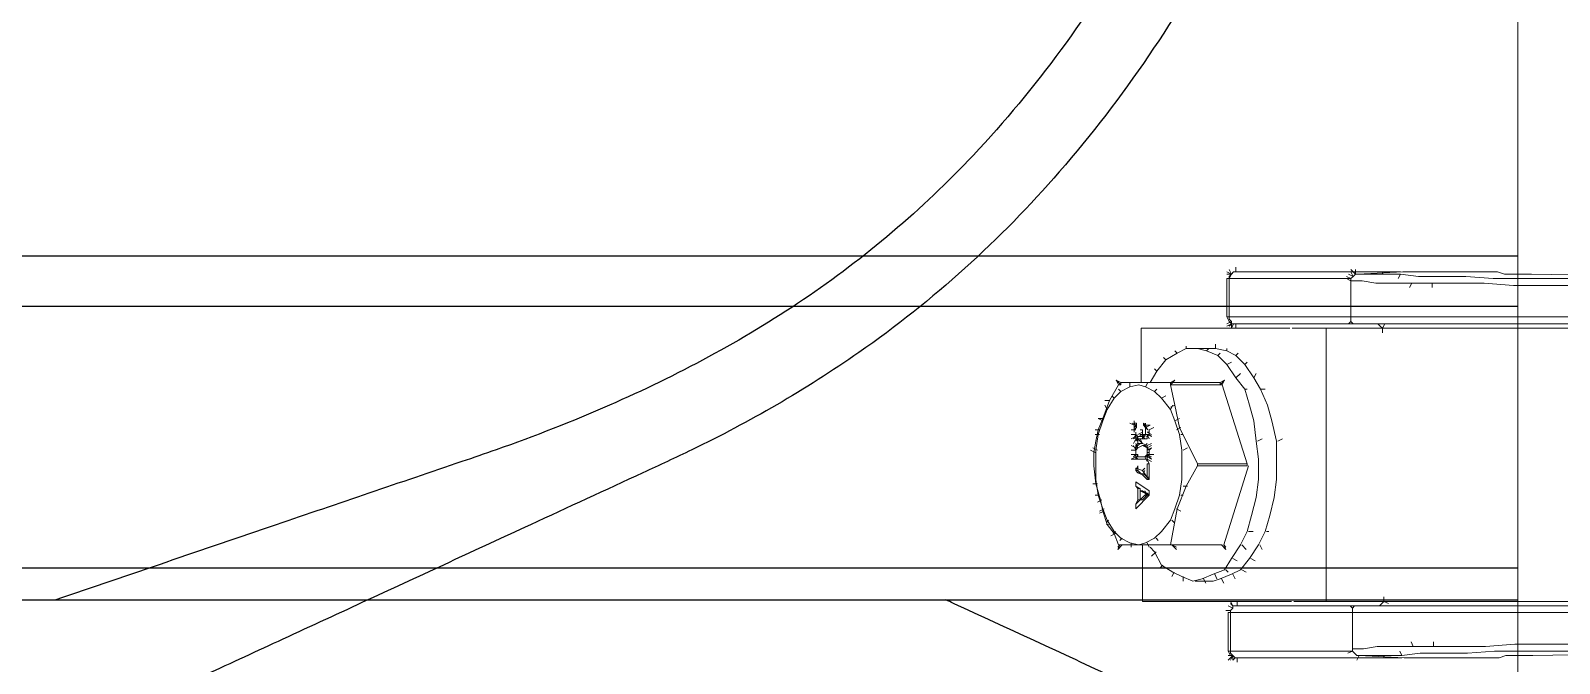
# Model space of a CAD drawing. Header units: feet. Extents: x -21 to 5170, y -254 to 1413.
# Drawn here: x 2321.18 to 2327.95, y 59.72 to 62.53 of the extents above; entities that cross this region are included whole.
import ezdxf
from ezdxf.lldxf.tags import DXFTag

# ---------------------------------------------------------------- set-up
doc = ezdxf.new("R2010")
doc.units = ezdxf.units.FT
doc.header["$MEASUREMENT"] = 0
for name, color, linetype in [('ATI CENTER SUPPORT', 7, 'Continuous'), ('DC FEEEDERS', 1, 'Continuous'), ('PV-AG-DC1', 142, 'DC1')]:
    doc.layers.add(name, color=color, linetype=linetype)
doc.styles.add('NEI-A', font='arial.ttf')
tags = doc.linetypes.add('DC1', pattern='A,0.176989,-0.035266,["DC1",NEI-A,S=0.1,R=0,X=0,Y=-0.05],-0.314734,0.176989', length=0.703978).pattern_tags.tags
tags[6] = DXFTag(74, 10)

msp = doc.modelspace()

# ---------------------------------------------------------------- linework, layer by layer
at = {"layer": 'ATI CENTER SUPPORT', "color": 8, "linetype": 'Continuous', "lineweight": 15}
for p, q in [((2327.77006, 108.06425), (2327.77006, 25.40257)), ((2327.24998, 61.45628, 0.11854), (2326.50998, 61.45628, 0.11854)), ((2326.49998, 61.22628, 0.11854), (2333.68998, 61.22628, 0.11854)), ((2326.76998, 61.20628, 0.11854), (2334.08998, 61.20628, 0.11854)), ((2326.00998, 60.96628, 0.11854), (2326.44998, 60.96628, 0.11854)), ((2326.06998, 60.74628, 0.11854), (2326.06998, 60.79628, 0.11854)), ((2326.11998, 60.73628, 0.11854), (2326.11998, 60.78628, 0.11854)), ((2326.10998, 60.77628, 0.11854), (2326.13998, 60.77628, 0.11854)), ((2326.08629, 60.64628), (2326.05629, 60.64628)), ((2326.12629, 60.68628), (2326.12629, 60.62628)), ((2326.12629, 60.62628), (2326.05629, 60.62628)), ((2326.08629, 60.63628), (2326.12629, 60.63628)), ((2326.10629, 60.44628), (2326.08629, 60.44628)), ((2326.09629, 60.49628), (2326.09629, 60.44628)), ((2326.91998, 59.99628, 0.11854), (2334.08998, 59.99628, 0.11854)), ((2327.03629, 59.77628), (2327.03629, 59.96628))]:
    msp.add_line(p, q, dxfattribs=at)
at = {"layer": 'ATI CENTER SUPPORT', "color": 8, "linetype": 'Continuous', "lineweight": 15, "elevation": 0.11854}
for points in [[(2326.47998, 61.45628), (2326.49998, 61.44628)], [(2326.48998, 61.46628), (2326.49998, 61.44628)], [(2326.50998, 61.45628), (2326.49998, 61.44628), (2326.48998, 61.42628)], [(2326.51998, 61.47628), (2326.51998, 61.45628)], [(2327.04998, 61.44628), (2327.02998, 61.46628)], [(2327.02998, 61.45628), (2327.03998, 61.43628)], [(2327.04998, 61.46628), (2327.04998, 61.44628)], [(2333.68998, 61.45628), (2332.50998, 61.45628), (2332.48998, 61.44628), (2332.35998, 61.44628), (2331.20998, 61.42628), (2328.98998, 61.42628), (2327.82998, 61.44628), (2327.70998, 61.44628), (2327.67998, 61.45628), (2327.25998, 61.45628), (2327.05998, 61.44628)], [(2327.16998, 61.44628), (2327.16998, 61.45628)], [(2326.47998, 61.44628), (2326.49998, 61.44628)], [(2327.03998, 61.43628), (2327.02998, 61.42628), (2326.47998, 61.42628), (2326.47998, 61.25628)], [(2326.49998, 61.44628), (2326.48998, 61.43628)], [(2326.48998, 61.43628), (2326.48998, 61.24628), (2326.49998, 61.23628)], [(2327.02998, 61.42628), (2327.00998, 61.43628)], [(2327.00998, 61.42628), (2327.02998, 61.41628)], [(2327.01998, 61.44628), (2327.03998, 61.43628)], [(2327.02998, 61.42628), (2327.02998, 61.23628), (2327.03998, 61.22628)], [(2327.02998, 61.41628), (2327.07998, 61.41628), (2327.13998, 61.40628), (2327.61998, 61.40628), (2327.74998, 61.39628), (2328.18998, 61.39628), (2328.35998, 61.38628), (2331.83998, 61.38628), (2331.99998, 61.39628), (2332.44998, 61.39628), (2332.57998, 61.40628), (2333.04998, 61.40628), (2333.11998, 61.41628), (2333.15998, 61.41628)], [(2333.14998, 61.44628), (2332.94998, 61.44628), (2332.86998, 61.43628), (2332.64998, 61.43628), (2332.52998, 61.42628), (2331.39998, 61.42628), (2331.20998, 61.41628), (2328.97998, 61.41628), (2328.78998, 61.42628), (2327.65998, 61.42628), (2327.53998, 61.43628), (2327.32998, 61.43628), (2327.24998, 61.44628), (2327.04998, 61.44628), (2327.03998, 61.43628)], [(2327.24998, 61.44628), (2327.23998, 61.42628)], [(2327.29998, 61.40628), (2327.28998, 61.38628)], [(2327.38998, 61.38628), (2327.38998, 61.40628)], [(2333.70998, 61.25628), (2326.47998, 61.25628), (2326.48998, 61.23628), (2326.49998, 61.22628)], [(2326.75998, 61.20628), (2326.09998, 61.20628), (2326.09998, 60.96628)], [(2326.49998, 61.23628), (2326.47998, 61.22628)], [(2326.47998, 61.21628), (2326.49998, 61.22628)], [(2326.48998, 61.21628), (2326.49998, 61.22628)], [(2326.49998, 61.20628), (2326.49998, 61.23628)], [(2326.50998, 61.22628), (2326.49998, 61.20628)], [(2326.51998, 61.22628), (2326.51998, 61.20628)], [(2326.91998, 61.20628), (2326.91998, 59.99628)], [(2327.01998, 61.22628), (2327.02998, 61.23628)], [(2327.14998, 61.22628), (2327.15998, 61.21628), (2327.16998, 61.20628), (2327.16998, 61.18628)], [(2327.17998, 61.22628), (2327.16998, 61.20628)], [(2326.29998, 61.12628), (2326.29998, 61.11628)], [(2326.42998, 61.13628), (2326.42998, 61.11628)], [(2326.34998, 61.11628), (2326.38998, 61.10628), (2326.43998, 61.08628), (2326.47998, 61.04628), (2326.51998, 60.98628), (2326.55998, 60.93628), (2326.57998, 60.86628), (2326.59998, 60.79628), (2326.60998, 60.70628), (2326.61998, 60.62628), (2326.61998, 60.53628), (2326.60998, 60.45628), (2326.58998, 60.37628), (2326.56998, 60.30628), (2326.53998, 60.24628), (2326.49998, 60.18628), (2326.46998, 60.13628), (2326.41998, 60.11628), (2326.36998, 60.09628), (2326.32998, 60.08628), (2326.27998, 60.10628), (2326.23998, 60.12628), (2326.18998, 60.15628), (2326.15998, 60.21628), (2326.13998, 60.23628)], [(2326.13998, 60.96628), (2326.16998, 61.01628), (2326.20998, 61.06628), (2326.25998, 61.09628), (2326.29998, 61.11628), (2326.42998, 61.11628)], [(2326.20998, 61.06628), (2326.19998, 61.07628)], [(2326.24998, 61.10628), (2326.25998, 61.09628)], [(2326.42998, 61.11628), (2326.47998, 61.10628), (2326.51998, 61.08628), (2326.55998, 61.04628), (2326.59998, 60.98628), (2326.62998, 60.93628), (2326.65998, 60.86628), (2326.67998, 60.79628), (2326.69998, 60.70628), (2326.69998, 60.53628), (2326.68998, 60.45628), (2326.66998, 60.37628), (2326.64998, 60.30628), (2326.61998, 60.24628), (2326.57998, 60.18628), (2326.53998, 60.13628), (2326.49998, 60.11628), (2326.44998, 60.09628), (2326.41998, 60.08628), (2326.33998, 60.08628)], [(2326.38998, 61.10628), (2326.39998, 61.11628)], [(2326.43998, 61.08628), (2326.44998, 61.09628)], [(2326.47998, 61.10628), (2326.47998, 61.11628)], [(2326.47998, 61.04628), (2326.49998, 61.05628)], [(2326.51998, 61.08628), (2326.52998, 61.09628)], [(2326.56998, 61.05628), (2326.55998, 61.04628)], [(2326.16998, 61.01628), (2326.15998, 61.02628)], [(2326.51998, 60.98628), (2326.53998, 61.00628)], [(2326.60998, 61.00628), (2326.59998, 60.98628)], [(2326.45998, 60.24628), (2325.99998, 60.24628), (2325.97998, 60.29628), (2325.94998, 60.33628), (2325.92998, 60.39628), (2325.91998, 60.44628), (2325.89998, 60.51628), (2325.88998, 60.59628), (2325.88998, 60.65628), (2325.89998, 60.70628), (2325.90998, 60.75628), (2325.92998, 60.80628), (2325.95998, 60.88628), (2325.99998, 60.95628), (2326.00998, 60.95628), (2326.00998, 60.96628)], [(2325.98998, 60.97628), (2325.99998, 60.95628)], [(2326.00998, 60.95628), (2325.98998, 60.97628)], [(2325.98998, 60.97628), (2326.00998, 60.96628)], [(2326.00998, 60.92628), (2325.99998, 60.93628)], [(2326.04998, 60.94628), (2326.04998, 60.96628)], [(2326.11998, 60.94628), (2326.12998, 60.96628)], [(2326.15998, 60.92628), (2326.16998, 60.93628)], [(2326.22998, 60.96628), (2326.24998, 60.97628)], [(2326.24998, 60.97628), (2326.22998, 60.95628)], [(2326.22998, 60.96628), (2326.22998, 60.95628), (2326.24998, 60.86628), (2326.26998, 60.76628), (2326.34998, 60.60628), (2326.56998, 60.60628), (2326.56998, 60.59628), (2326.34998, 60.59628), (2326.34998, 60.60628)], [(2326.22998, 60.95628), (2326.45998, 60.95628)], [(2326.44998, 60.95628), (2326.46998, 60.97628)], [(2326.46998, 60.97628), (2326.44998, 60.96628)], [(2326.44998, 60.95628), (2326.44998, 60.96628)], [(2326.46998, 60.97628), (2326.45998, 60.95628)], [(2326.56998, 60.60628), (2326.45998, 60.95628)], [(2326.55998, 60.93628), (2326.56998, 60.93628)], [(2326.62998, 60.93628), (2326.64998, 60.93628)], [(2325.93998, 60.88628), (2325.95998, 60.88628)], [(2325.94998, 60.84628), (2325.93998, 60.86628)], [(2325.96998, 60.90628), (2325.97998, 60.89628)], [(2326.20998, 60.90628), (2326.18998, 60.89628)], [(2326.23998, 60.86628), (2326.22998, 60.84628)], [(2326.24998, 60.86628), (2326.22998, 60.85628)], [(2325.92998, 60.79628), (2325.90998, 60.80628)], [(2325.92998, 60.80628), (2325.90998, 60.80628)], [(2326.04998, 60.78628), (2326.06998, 60.77628)], [(2326.05998, 60.78628), (2326.07998, 60.77628)], [(2326.07998, 60.78628), (2326.07998, 60.76628), (2326.06998, 60.75628)], [(2326.06998, 60.78628), (2326.07998, 60.78628)], [(2326.06998, 60.78628), (2326.07998, 60.76628)], [(2326.11998, 60.77628), (2326.10998, 60.78628), (2326.10998, 60.77628)], [(2326.26998, 60.80628), (2326.24998, 60.79628)], [(2326.06998, 60.76628), (2326.07998, 60.77628)], [(2326.11998, 60.76628), (2326.10998, 60.77628)], [(2326.10998, 60.73628), (2326.11998, 60.73628)], [(2326.13998, 60.77628), (2326.11998, 60.76628)], [(2326.11998, 60.77628), (2326.12998, 60.75628), (2326.11998, 60.76628)], [(2326.34998, 60.59628), (2326.29998, 60.50628), (2326.25998, 60.40628), (2326.22998, 60.24628)]]:
    msp.add_lwpolyline(points, dxfattribs=at)
msp.add_lwpolyline([(2326.27998, 60.66628), (2326.27998, 60.53628), (2326.26998, 60.46628), (2326.24998, 60.40628), (2326.22998, 60.35628), (2326.18998, 60.30628), (2326.15998, 60.27628), (2326.11998, 60.25628), (2326.08998, 60.24628), (2326.04998, 60.25628), (2326.00998, 60.27628), (2325.97998, 60.30628), (2325.94998, 60.35628), (2325.92998, 60.40628), (2325.90998, 60.46628), (2325.89998, 60.53628), (2325.89998, 60.66628), (2325.90998, 60.73628), (2325.92998, 60.79628), (2325.94998, 60.84628), (2325.97998, 60.89628), (2326.00998, 60.92628), (2326.04998, 60.94628), (2326.08998, 60.95628), (2326.11998, 60.94628), (2326.15998, 60.92628), (2326.18998, 60.89628), (2326.22998, 60.84628), (2326.24998, 60.79628), (2326.26998, 60.73628)], close=True, dxfattribs=at)
at = {"layer": 'ATI CENTER SUPPORT', "color": 8, "linetype": 'Continuous', "lineweight": 15}
for points in [[(2325.89629, 60.75628), (2325.91629, 60.75628)], [(2325.91629, 60.73628), (2325.89629, 60.73628)], [(2326.05629, 60.75628), (2326.07629, 60.75628)], [(2326.07629, 60.73628), (2326.05629, 60.73628)], [(2326.07629, 60.72628), (2326.05629, 60.71628)], [(2326.06629, 60.71628), (2326.07629, 60.73628)], [(2326.08629, 60.72628), (2326.06629, 60.71628)], [(2326.06629, 60.69628), (2326.07629, 60.71628)], [(2326.07629, 60.74628), (2326.07629, 60.71628), (2326.08629, 60.70628)], [(2326.07629, 60.73628), (2326.08629, 60.72628), (2326.10629, 60.72628)], [(2326.07629, 60.70628), (2326.08629, 60.72628)], [(2326.08629, 60.73628), (2326.10629, 60.74628)], [(2326.08629, 60.69628), (2326.08629, 60.72628)], [(2326.10629, 60.69628), (2326.08629, 60.71628)], [(2326.08629, 60.71628), (2326.12629, 60.71628)], [(2326.09629, 60.70628), (2326.08629, 60.71628)], [(2326.10629, 60.75628), (2326.09629, 60.75628)], [(2326.09629, 60.73628), (2326.11629, 60.72628)], [(2326.13629, 60.73628), (2326.09629, 60.73628), (2326.09629, 60.72628)], [(2326.10629, 60.69628), (2326.09629, 60.71628)], [(2326.10629, 60.71628), (2326.10629, 60.75628)], [(2326.11629, 60.71628), (2326.10629, 60.73628)], [(2326.12629, 60.72628), (2326.10629, 60.73628)], [(2326.11629, 60.71628), (2326.10629, 60.72628)], [(2326.12629, 60.74628), (2326.14629, 60.73628)], [(2326.13629, 60.74628), (2326.12629, 60.74628)], [(2326.13629, 60.71628), (2326.12629, 60.73628)], [(2326.14629, 60.72628), (2326.12629, 60.73628)], [(2326.13629, 60.73628), (2326.12629, 60.72628), (2326.12629, 60.71628)], [(2326.13629, 60.75628), (2326.15629, 60.76628)], [(2326.13629, 60.73628), (2326.13629, 60.75628)], [(2326.13629, 60.73628), (2326.14629, 60.72628)], [(2326.25629, 60.75628), (2326.27629, 60.76628)], [(2326.27629, 60.73628), (2326.28629, 60.73628)], [(2326.61629, 60.70628), (2326.63629, 60.71628)], [(2326.70629, 60.70628), (2326.72629, 60.71628)], [(2325.87629, 60.66628), (2325.89629, 60.65628)], [(2325.90629, 60.66628), (2325.88629, 60.67628)], [(2326.05629, 60.68628), (2326.07629, 60.67628)], [(2326.05629, 60.66628), (2326.07629, 60.66628)], [(2326.06629, 60.68628), (2326.07629, 60.66628)], [(2326.07629, 60.64628), (2326.06629, 60.63628)], [(2326.07629, 60.69628), (2326.08629, 60.67628)], [(2326.07629, 60.68628), (2326.08629, 60.69628), (2326.10629, 60.69628)], [(2326.07629, 60.68628), (2326.08629, 60.68628), (2326.09629, 60.69628)], [(2326.07629, 60.68628), (2326.08629, 60.67628)], [(2326.07629, 60.67628), (2326.08629, 60.68628)], [(2326.07629, 60.62628), (2326.07629, 60.68628)], [(2326.12629, 60.67628), (2326.10629, 60.68628), (2326.08629, 60.67628), (2326.07629, 60.66628)], [(2326.07629, 60.62628), (2326.08629, 60.64628)], [(2326.08629, 60.64628), (2326.08629, 60.63628)], [(2326.10629, 60.69628), (2326.12629, 60.68628)], [(2326.12629, 60.67628), (2326.11629, 60.68628), (2326.10629, 60.68628)], [(2326.12629, 60.69628), (2326.11629, 60.68628)], [(2326.11629, 60.63628), (2326.12629, 60.64628)], [(2326.14629, 60.69628), (2326.12629, 60.68628)], [(2326.12629, 60.67628), (2326.14629, 60.68628)], [(2326.14629, 60.67628), (2326.12629, 60.66628)], [(2326.12629, 60.67628), (2326.13629, 60.66628)], [(2326.12629, 60.65628), (2326.13629, 60.65628)], [(2326.12629, 60.64628), (2326.14629, 60.62628)], [(2326.14629, 60.63628), (2326.12629, 60.64628)], [(2326.13629, 60.64628), (2326.12629, 60.63628)], [(2326.12629, 60.64628), (2326.15629, 60.64628)], [(2326.13629, 60.66628), (2326.14629, 60.67628)], [(2326.13629, 60.64628), (2326.13629, 60.66628)], [(2326.28629, 60.66628), (2326.30629, 60.67628)], [(2326.05629, 60.62628), (2326.07629, 60.63628)], [(2326.07629, 60.63628), (2326.08629, 60.62628)], [(2326.07629, 60.57628), (2326.07629, 60.58628), (2326.10629, 60.57628), (2326.12629, 60.54628), (2326.12629, 60.60628), (2326.13629, 60.60628), (2326.13629, 60.53628)], [(2326.07629, 60.57628), (2326.08629, 60.59628)], [(2326.08629, 60.56628), (2326.10629, 60.55628), (2326.12629, 60.53628), (2326.13629, 60.53628), (2326.11629, 60.55628), (2326.09629, 60.56628), (2326.08629, 60.57628), (2326.07629, 60.57628), (2326.08629, 60.56628), (2326.09629, 60.56628)], [(2326.08629, 60.59628), (2326.08629, 60.57628)], [(2326.10629, 60.57628), (2326.11629, 60.58628)], [(2326.10629, 60.55628), (2326.11629, 60.57628)], [(2326.11629, 60.63628), (2326.12629, 60.61628)], [(2326.12629, 60.63628), (2326.14629, 60.62628)], [(2326.14629, 60.61628), (2326.12629, 60.62628)], [(2326.12629, 60.62628), (2326.13629, 60.60628)], [(2326.46629, 60.24628), (2326.57629, 60.59628)], [(2325.90629, 60.51628), (2325.88629, 60.51628)], [(2326.12629, 60.54628), (2326.13629, 60.54628)], [(2325.91629, 60.46628), (2325.89629, 60.46628)], [(2325.92629, 60.44628), (2325.90629, 60.43628)], [(2326.09629, 60.49628), (2326.07629, 60.50628)], [(2326.07629, 60.42628), (2326.11629, 60.46628)], [(2326.09629, 60.49628), (2326.08629, 60.49628)], [(2326.11629, 60.47628), (2326.09629, 60.48628)], [(2326.13629, 60.46628), (2326.12629, 60.47628), (2326.10629, 60.48628), (2326.09629, 60.48628)], [(2326.12629, 60.46628), (2326.10629, 60.48628)], [(2326.12629, 60.47628), (2326.10629, 60.45628)], [(2326.10629, 60.44628), (2326.12629, 60.46628)], [(2326.11629, 60.48628), (2326.12629, 60.46628)], [(2326.11629, 60.45628), (2326.12629, 60.47628)], [(2326.12629, 60.47628), (2326.11629, 60.47628)], [(2326.13629, 60.46628), (2326.11629, 60.46628)], [(2326.12629, 60.46628), (2326.12629, 60.47628)], [(2326.28629, 60.46628), (2326.27629, 60.46628)], [(2326.28629, 60.50628), (2326.30629, 60.50628)], [(2325.93629, 60.40628), (2325.91629, 60.39628)], [(2325.91629, 60.38628), (2325.93629, 60.39628)], [(2326.25629, 60.40628), (2326.27629, 60.39628)], [(2325.94629, 60.34628), (2325.95629, 60.35628)], [(2325.95629, 60.33628), (2325.94629, 60.33628)], [(2325.97629, 60.29628), (2325.98629, 60.30628)], [(2326.24629, 60.34628), (2326.23629, 60.35628)], [(2326.57629, 60.30628), (2326.59629, 60.30628)], [(2326.65629, 60.30628), (2326.66629, 60.30628)], [(2325.96629, 60.28628), (2325.98629, 60.29628)], [(2326.01629, 60.24628), (2325.99629, 60.22628)], [(2325.99629, 60.22628), (2326.00629, 60.24628)], [(2326.00629, 60.24628), (2325.99629, 60.23628)], [(2326.01629, 60.27628), (2326.00629, 60.26628)], [(2326.05629, 60.23628), (2326.05629, 60.25628)], [(2326.10629, 60.24628), (2326.10629, 59.99628), (2326.76629, 59.99628)], [(2326.13629, 60.23628), (2326.12629, 60.25628)], [(2326.17629, 60.26628), (2326.16629, 60.27628)], [(2326.25629, 60.23628), (2326.23629, 60.24628)], [(2326.23629, 60.24628), (2326.25629, 60.22628)], [(2326.47629, 60.22628), (2326.45629, 60.24628)], [(2326.47629, 60.22628), (2326.46629, 60.24628)], [(2326.47629, 60.23628), (2326.46629, 60.24628)], [(2326.56629, 60.22628), (2326.54629, 60.24628)], [(2326.62629, 60.24628), (2326.63629, 60.22628)], [(2326.16629, 60.21628), (2326.14629, 60.19628)], [(2326.50629, 60.18628), (2326.52629, 60.17628)], [(2326.60629, 60.17628), (2326.58629, 60.18628)], [(2326.18629, 60.14628), (2326.19629, 60.15628)], [(2326.24629, 60.12628), (2326.23629, 60.10628)], [(2326.28629, 60.10628), (2326.28629, 60.08628)], [(2326.42629, 60.11628), (2326.43629, 60.09628)], [(2326.47629, 60.13628), (2326.48629, 60.12628)], [(2326.51629, 60.09628), (2326.50629, 60.11628)], [(2326.54629, 60.13628), (2326.56629, 60.12628)], [(2326.37629, 60.09628), (2326.38629, 60.07628)], [(2326.46629, 60.07628), (2326.45629, 60.09628)], [(2326.48629, 59.97628), (2326.50629, 59.96628)], [(2326.50629, 59.97628), (2326.49629, 59.99628)], [(2326.50629, 59.97628), (2326.49629, 59.98628)], [(2326.50629, 59.96628), (2326.49629, 59.95628)], [(2333.69629, 59.97628), (2326.50629, 59.97628), (2326.50629, 59.96628)], [(2326.52629, 59.97628), (2326.52629, 59.99628)], [(2326.77629, 59.99628), (2326.92629, 59.99628)], [(2327.02629, 59.97628), (2327.03629, 59.96628)], [(2327.04629, 59.97628), (2327.03629, 59.96628)], [(2327.17629, 60.01628), (2327.17629, 59.99628), (2327.16629, 59.98628), (2327.15629, 59.97628)], [(2327.19629, 59.99628), (2327.17629, 59.99628)], [(2327.17629, 59.99628), (2327.19629, 59.98628)], [(2326.47629, 59.95628), (2326.49629, 59.95628)], [(2333.71629, 59.94628), (2326.48629, 59.94628), (2326.48629, 59.77628)], [(2327.25629, 59.74628), (2326.51629, 59.74628), (2326.50629, 59.75628), (2326.49629, 59.76628), (2326.49629, 59.95628)], [(2327.03629, 59.77628), (2326.48629, 59.77628), (2326.49629, 59.75628)], [(2327.03629, 59.77628), (2327.01629, 59.76628)], [(2327.03629, 59.78628), (2327.08629, 59.78628), (2327.14629, 59.79628), (2327.62629, 59.79628), (2327.75629, 59.80628), (2328.19629, 59.80628), (2328.36629, 59.81628), (2331.84629, 59.81628), (2332.00629, 59.80628), (2332.45629, 59.80628), (2332.58629, 59.79628), (2333.05629, 59.79628), (2333.12629, 59.78628), (2333.16629, 59.78628)], [(2333.16629, 59.77628), (2333.15629, 59.76628), (2333.15629, 59.75628), (2332.95629, 59.75628), (2332.87629, 59.76628), (2332.65629, 59.76628), (2332.53629, 59.77628), (2331.40629, 59.77628), (2331.21629, 59.78628), (2328.98629, 59.78628), (2328.79629, 59.77628), (2327.66629, 59.77628), (2327.54629, 59.76628), (2327.33629, 59.76628), (2327.25629, 59.75628), (2327.05629, 59.75628), (2327.04629, 59.76628), (2327.03629, 59.77628)], [(2327.06629, 59.75628), (2327.26629, 59.74628), (2327.68629, 59.74628), (2327.71629, 59.75628), (2327.83629, 59.75628), (2328.99629, 59.77628), (2331.21629, 59.77628), (2332.36629, 59.75628), (2332.49629, 59.75628), (2332.51629, 59.74628)], [(2327.25629, 59.75628), (2327.24629, 59.77628)], [(2327.30629, 59.79628), (2327.29629, 59.81628)], [(2327.39629, 59.79628), (2327.39629, 59.81628)], [(2326.50629, 59.75628), (2326.48629, 59.75628)], [(2326.50629, 59.75628), (2326.48629, 59.73628)], [(2326.49629, 59.73628), (2326.50629, 59.75628)], [(2326.50629, 59.73628), (2326.50629, 59.75628)], [(2326.51629, 59.74628), (2326.50629, 59.73628)], [(2326.52629, 59.72628), (2326.52629, 59.74628)], [(2327.06629, 59.75628), (2327.05629, 59.73628)], [(2327.17629, 59.75628), (2327.17629, 59.74628)]]:
    msp.add_lwpolyline(points, dxfattribs=at)
msp.add_lwpolyline([(2326.07629, 60.52628), (2326.13629, 60.48628), (2326.13629, 60.46628), (2326.07629, 60.40628), (2326.07629, 60.42628), (2326.08629, 60.44628), (2326.08629, 60.49628), (2326.07629, 60.50628)], close=True, dxfattribs=at)
at = {"layer": 'DC FEEEDERS'}
for points in [[(2092.42153, 61.52671), (2327.77006, 61.52671)], [(2092.42153, 61.30476), (2327.77006, 61.30476)], [(2092.42153, 60.14476), (2327.77006, 60.14476)]]:
    msp.add_lwpolyline(points, dxfattribs=at)
at = {"layer": 'PV-AG-DC1', "flags": 128}
msp.add_lwpolyline([(2092.42153, 60.00291), (2327.77006, 60.00291)], dxfattribs=at)
at = {"layer": 'PV-AG-DC1'}
for points, knots in [([(2327.77006, 69.78642), (2327.66925, 68.82323), (2327.5343, 67.83961), (2327.23264, 66.2223), (2327.09919, 65.60398), (2326.71505, 64.28063), (2326.44824, 63.58056), (2325.87291, 62.59835), (2325.6353, 62.26897), (2325.13055, 61.7335), (2324.87541, 61.51671), (2324.33086, 61.14947), (2324.04197, 60.99601), (2323.57901, 60.79304), (2323.41142, 60.72762), (2323.24142, 60.66783), (2323.19089, 60.65006), (2323.14015, 60.63279), (2323.08941, 60.61552), (2322.81509, 60.52214), (2322.54077, 60.42875), (2322.26645, 60.33537), (2321.9409, 60.22455), (2321.61536, 60.11373), (2321.28981, 60.00291)], [5.1545752, 5.1545752, 5.1545752, 5.1545752, 7.9899379, 7.9899379, 9.6765806, 9.6765806, 11.6858612, 11.6858612, 12.7996381, 12.7996381, 13.7036105, 13.7036105, 14.6075829, 14.6075829, 15.1058256, 15.1058256, 15.1058256, 15.2539006, 15.2539006, 15.2539006, 16.0544781, 16.0544781, 16.0544781, 17.004551, 17.004551, 17.004551, 17.004551]), ([(2327.77006, 67.31546), (2327.7392, 67.1336), (2327.70669, 66.95077), (2327.56231, 66.17638), (2327.43166, 65.56715), (2327.06306, 64.27594), (2326.81336, 63.59495), (2326.26283, 62.58715), (2326.02298, 62.22756), (2325.47796, 61.60004), (2325.17672, 61.3271), (2324.61142, 60.9329), (2324.36343, 60.79121), (2324.10931, 60.66783), (2324.03727, 60.63286), (2323.96473, 60.59935), (2323.8922, 60.56584), (2323.72589, 60.48902), (2323.55958, 60.41219), (2323.39328, 60.33537), (2323.15337, 60.22455), (2322.91347, 60.11373), (2322.67356, 60.00291), (2322.54796, 59.94489), (2322.42235, 59.88686), (2322.29675, 59.82884), (2322.18245, 59.77604), (2322.06815, 59.72324), (2321.95385, 59.67045)], [7.4787728, 7.4787728, 7.4787728, 7.4787728, 7.9877747, 7.9877747, 9.6227732, 9.6227732, 11.503335, 11.503335, 12.6223337, 12.6223337, 13.6409475, 13.6409475, 14.3830075, 14.3830075, 14.3830075, 14.5933778, 14.5933778, 14.5933778, 15.0757196, 15.0757196, 15.0757196, 15.7715112, 15.7715112, 15.7715112, 16.1358044, 16.1358044, 16.1358044, 16.4673028, 16.4673028, 16.4673028, 16.4673028]), ([(2327.77006, 58.80782), (2327.65637, 58.87275), (2327.54104, 58.93323), (2327.42442, 58.98985), (2327.35238, 59.02483), (2327.27984, 59.05834), (2327.20731, 59.09184), (2327.041, 59.16867), (2326.87469, 59.24549), (2326.70838, 59.32231), (2326.46848, 59.43313), (2326.22858, 59.54396), (2325.98867, 59.65478), (2325.74877, 59.7656), (2325.50886, 59.87642), (2325.26896, 59.98724), (2325.25765, 59.99246), (2325.24634, 59.99769), (2325.23504, 60.00291)], [14.0424612, 14.0424612, 14.0424612, 14.0424612, 14.3830075, 14.3830075, 14.3830075, 14.5933778, 14.5933778, 14.5933778, 15.0757196, 15.0757196, 15.0757196, 15.7715112, 15.7715112, 15.7715112, 16.4673028, 16.4673028, 16.4673028, 16.5000976, 16.5000976, 16.5000976, 16.5000976])]:
    msp.add_open_spline(points, degree=3, knots=knots, dxfattribs=at)

doc.saveas('drawing.dxf')
